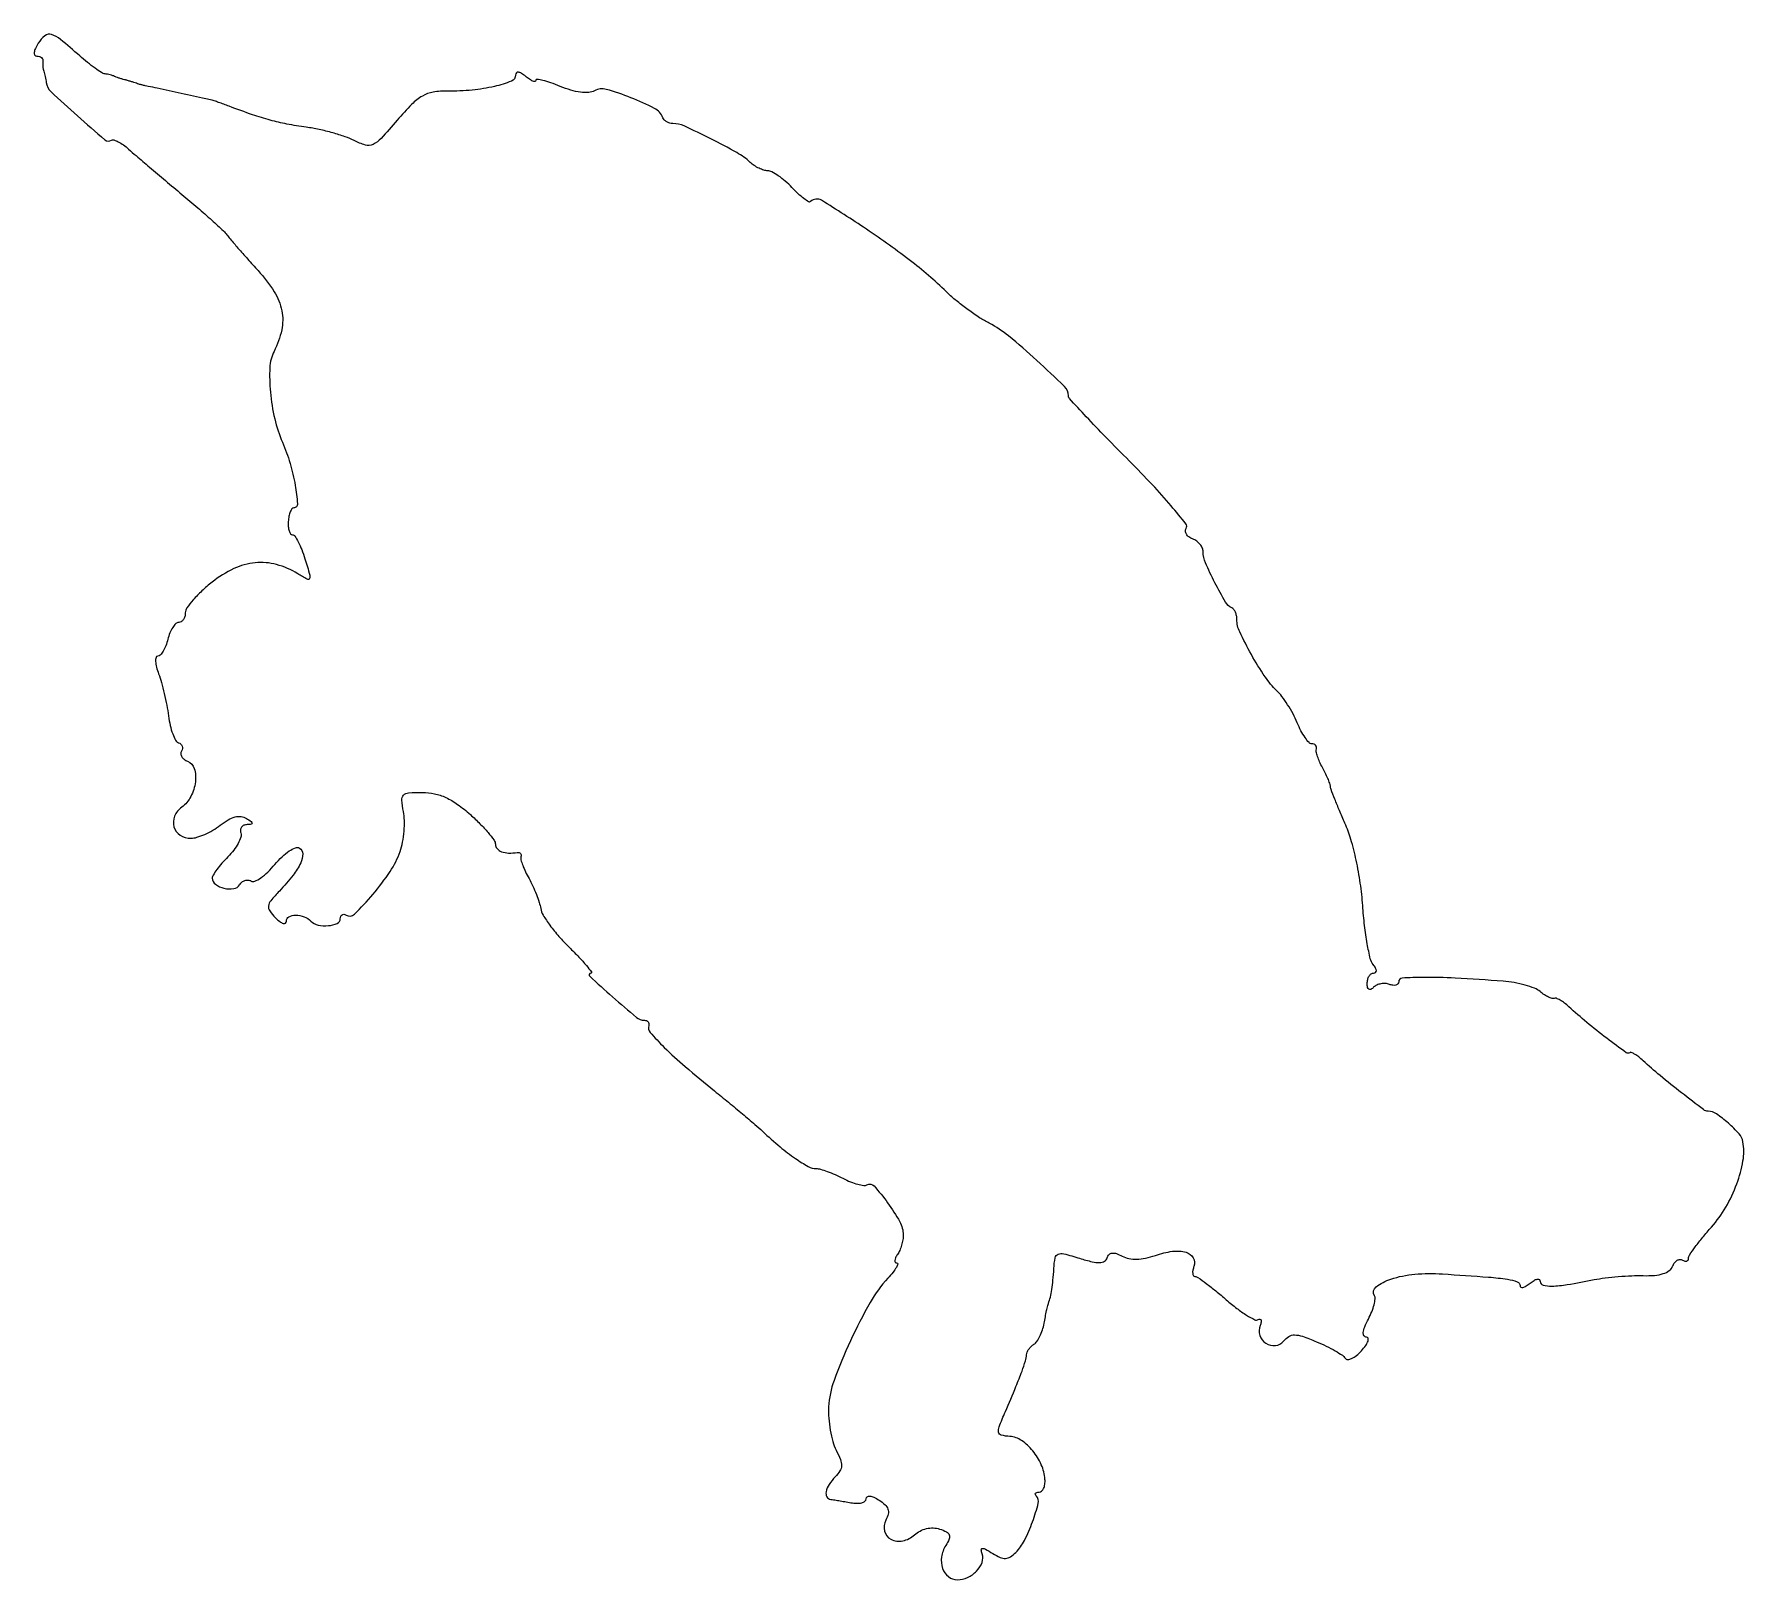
# Model space of a CAD drawing. Extents: x 1 to 254, y 0 to 229.
import ezdxf

# ---------------------------------------------------------------- set-up
doc = ezdxf.new("R2010")
doc.units = 0

msp = doc.modelspace()

# ---------------------------------------------------------------- linework, layer by layer
msp.add_lwpolyline([(1.191677, 227.935317, 0.030033), (0.758746, 227.139438, 0.083971), (0.589511, 226.529381, 0.181696), (0.687, 226.157555, 0.243368), (0.991526, 226, -0.074455), (1.36798, 225.94363, -0.101077), (1.668975, 225.779687, -0.119924), (1.847637, 225.535612, -0.138315), (1.881579, 225.25, 0.037629), (1.85372, 224.908429, 0.022329), (1.869449, 224.5, 0.02227), (1.921861, 224.091714, 0.035422), (2.006579, 223.75, -0.015075), (2.108881, 223.399109, -0.008042), (2.215214, 222.959756, -0.007999), (2.309486, 222.507198, -0.012344), (2.375, 222.112999, 0.16946), (3.089947, 220.72529, 0.008126), (6.987701, 217.144206, 0.005903), (11.076173, 213.594176, 0.324963), (12.035965, 213.522228, -0.217263), (12.413392, 213.569921, -0.042819), (13.06145, 213.305228, -0.038297), (13.822066, 212.838992, -0.027308), (14.598556, 212.20971, 0.006554), (15.691473, 211.246196, 0.001253), (17.703951, 209.52709, 0.001336), (20.063466, 207.532575, 0.001229), (22.5, 205.49429, -0.003935), (24.847936, 203.508423, -0.005313), (26.937961, 201.673323, -0.003674), (28.659442, 200.106137, -0.056586), (29.182421, 199.5, 0.026454), (29.64347, 198.895686, 0.002695), (30.818729, 197.528387, 0.003363), (32.2398, 195.915064, 0.002675), (33.794539, 194.192382, -0.043212), (36.196834, 191.053097, -0.092973), (37.326294, 188.236729, -0.103206), (37.298754, 185.397552, -0.062278), (36.172915, 182.212616, 0.104297), (35.542945, 179.809048, 0.035099), (35.621936, 176.166177, 0.034557), (36.262787, 172.218588, 0.044482), (37.414807, 168.72973, -0.030159), (38.547261, 165.603428, -0.0294), (39.306731, 162.336993, -0.025264), (39.635236, 159.592966, -0.434462), (39.081632, 159, 0.244525), (38.818851, 158.863314, 0.057096), (38.57406, 158.4125, 0.046236), (38.380472, 157.766075, 0.030856), (38.274953, 157, 0.036561), (38.273347, 156.233903, 0.057399), (38.394761, 155.5875, 0.078118), (38.61076, 155.1474, 0.244351), (38.894368, 155, -0.251232), (39.254436, 154.80689, -0.02614), (39.759828, 153.952137, -0.027508), (40.283848, 152.799534, -0.018482), (40.75924, 151.432807, -0.004457), (41.471138, 149.037305, -0.185752), (41.425025, 148.510821, -0.427786), (41.07843, 148.400691, -0.013848), (39.677021, 149.218967, 0.072395), (36.539121, 150.588957, 0.091125), (33.385463, 150.858817, 0.08608), (30.2056, 149.985189, 0.057562), (26.990341, 147.99235, 0.020176), (25.462445, 146.67855, 0.025794), (24.172163, 145.34437, 0.025282), (23.234111, 144.151895, 0.155227), (23, 143.415971, -0.067517), (22.926579, 142.874726, -0.084249), (22.711847, 142.415941, -0.099622), (22.393128, 142.10914, -0.142901), (22.019052, 142, 0.196992), (21.598489, 141.827615, 0.05533), (21.141941, 141.265625, 0.046776), (20.722843, 140.457085, 0.034719), (20.410644, 139.5, -0.030658), (20.106947, 138.542703, -0.042587), (19.712866, 137.734375, -0.049429), (19.292387, 137.166692, -0.211706), (18.916343, 137, 0.33815), (18.659534, 136.803897, 0.079188), (18.597021, 136.229655, 0.050978), (18.726201, 135.383401, 0.027501), (19.046556, 134.377549, -0.022596), (19.46211, 133.115701, -0.010791), (19.886974, 131.461258, -0.010673), (20.257175, 129.711022, -0.014941), (20.507437, 128.132339, 0.024732), (20.759724, 126.720217, 0.03305), (21.134816, 125.473831, 0.034796), (21.567703, 124.524843, 0.190122), (21.991863, 124.169379, -0.102866), (22.337124, 123.968584, -0.124582), (22.545337, 123.658378, -0.123958), (22.581495, 123.285215, -0.101221), (22.442849, 122.907527, 0.152993), (22.341953, 122.512295, 0.123178), (22.471672, 122.091177, 0.098055), (22.822237, 121.706794, 0.067474), (23.340851, 121.422697, -0.233696), (24.339072, 120.340894, -0.103624), (24.497548, 118.353499, -0.087853), (23.818572, 116.175502, -0.11601), (22.470354, 114.601981, 0.13585), (21.40878, 113.260326, 0.173551), (21.321698, 111.697197, 0.179262), (22.241162, 110.469409, 0.144304), (23.833757, 110, 0.074056), (24.73299, 110.133922, 0.030376), (25.892049, 110.565464, 0.02923), (27.101228, 111.188224, 0.033131), (28.177503, 111.924984, -0.033448), (29.353036, 112.728596, -0.069396), (30.37705, 113.154562, -0.092471), (31.272706, 113.218454, -0.113218), (32.062362, 112.940297, -0.013075), (32.77907, 112.460106, -0.21368), (32.922603, 112.216986, -0.410846), (32.79736, 112.058039, -0.028086), (32.166667, 112.015313, 0.097547), (31.68938, 111.915596, 0.132684), (31.344614, 111.645656, 0.136445), (31.188622, 111.24524, 0.105899), (31.24053, 110.778409, -0.161442), (31.241551, 110.151729, -0.044305), (30.845478, 109.233026, -0.039936), (30.183388, 108.212306, -0.032547), (29.323864, 107.232955, 0.016836), (28.434028, 106.281085, 0.021425), (27.682635, 105.342756, 0.020011), (27.130655, 104.522543, 0.138969), (27, 104.061534, 0.241333), (27.458649, 103.166635, 0.097707), (28.741912, 102.579995, 0.095128), (30.17863, 102.516307, 0.221477), (31.058247, 103.094246, -0.083282), (31.406944, 103.492014, -0.09278), (31.854354, 103.736337, -0.100571), (32.329589, 103.79091, -0.117395), (32.759939, 103.648366, 0.249377), (33.305188, 103.61299, 0.04668), (34.20509, 104.125005, 0.040173), (35.248118, 104.987404, 0.026948), (36.298453, 106.124563, -0.029512), (37.355523, 107.257313, -0.043336), (38.418973, 108.107337, -0.051677), (39.344103, 108.594202, -0.238037), (39.929415, 108.543624, -0.257066), (40.418735, 107.676962, -0.112046), (40.131022, 106.34289, -0.059422), (38.99662, 104.510278, -0.020656), (36.958221, 102.159232, 0.016883), (35.694538, 100.723754, 0.136429), (35.342544, 99.928912, 0.194363), (35.518011, 99.206365, 0.040829), (36.376482, 98.194947, 0.031873), (37.009028, 97.638285, 0.090364), (37.52895, 97.36912, 0.227652), (37.852365, 97.418067, 0.248142), (38, 97.69723, -0.276732), (38.383852, 98.337664, -0.123456), (39.374216, 98.585513, -0.091593), (40.622608, 98.354315, -0.105286), (41.637722, 97.695611, 0.145485), (42.695145, 97.122795, 0.072785), (44.226824, 97.027402, 0.083277), (45.546553, 97.36338, 0.297145), (46, 98.059017, -0.087343), (46.064203, 98.423743, -0.166207), (46.248895, 98.653122, -0.178708), (46.524368, 98.711784, -0.102787), (46.847302, 98.594372, 0.345883), (48.113609, 98.737346, 0.022047), (50.825576, 101.658525, 0.029581), (53.391883, 105.069296, 0.062699), (54.859212, 108.02598, 0.037554), (55.22804, 109.410454, 0.025234), (55.448186, 111.033357, 0.025456), (55.501824, 112.635368, 0.045021), (55.36015, 113.949252, -0.026764), (55.112107, 115.6613, -0.221291), (55.371284, 116.382041, -0.182049), (56.126333, 116.728214, -0.017433), (58.184582, 116.8, -0.054431), (59.960368, 116.60611, -0.054431), (61.652477, 116.033577, -0.046814), (63.384521, 115.022052, -0.026268), (65.289582, 113.498257, -0.015315), (66.710599, 112.153557, -0.020448), (67.910065, 110.843788, -0.018139), (68.803797, 109.702403, -0.158311), (69, 109.098257, 0.186182), (69.247908, 108.455567, 0.119637), (69.917072, 108.00134, 0.082834), (70.957405, 107.79811, 0.046091), (72.25, 107.881579, -0.102612), (72.519457, 107.86866, -0.154522), (72.71728, 107.744901, -0.150619), (72.810993, 107.526997, -0.096094), (72.787548, 107.25, 0.137084), (72.785995, 106.814506, 0.021278), (73.052736, 105.985937, 0.022361), (73.46297, 105.012161, 0.017795), (73.988651, 104, -0.019852), (74.553313, 102.901771, -0.015504), (75.080832, 101.668553, -0.015767), (75.500658, 100.487985, -0.036455), (75.721719, 99.573798, 0.096194), (76.087661, 98.590202, 0.021301), (77.093251, 97.090178, 0.021386), (78.425387, 95.42907, 0.019171), (79.942087, 93.823798, -0.008374), (81.391491, 92.354628, -0.015886), (82.499822, 91.116425, -0.013816), (83.258996, 90.159576, -0.606019), (83.171472, 89.976797, 0.6689), (83.002967, 89.525243, 0.006971), (86.377286, 86.475459, 0.006623), (89.947326, 83.420934, 0.175388), (91.110418, 83, -0.093276), (91.43073, 82.939721, -0.129946), (91.665248, 82.768561, -0.13776), (91.776029, 82.512334, -0.110837), (91.75, 82.212121, 0.261996), (91.960251, 81.201997, 0.017732), (94.045464, 78.977746, 0.018889), (97.13908, 76.127836, 0.00786), (101.515745, 72.508815, -0.003036), (103.582153, 70.833425, -0.002862), (105.66938, 69.099951, -0.002845), (107.501115, 67.543, -0.009939), (108.656611, 66.508815, 0.013149), (111.238839, 64.227363, 0.022589), (113.520613, 62.484922, 0.02462), (115.409433, 61.306586, 0.127824), (116.589084, 61, -0.071055), (117.220973, 60.909747, -0.016448), (118.244413, 60.574409, -0.016657), (119.40812, 60.105776, -0.015609), (120.563993, 59.551178, 0.022983), (121.689757, 59.031303, 0.030096), (122.762812, 58.667958, 0.030741), (123.659702, 58.481614, 0.176026), (124.127803, 58.578986, -0.36421), (125.168777, 58.426998, -0.024694), (127.191015, 55.915406, -0.029855), (128.9844, 53.11014, -0.123687), (129.503172, 51.183284, -0.045028), (129.449266, 50.44739, -0.030515), (129.262314, 49.627277, -0.030788), (128.98175, 48.850717, -0.052433), (128.643344, 48.25, 0.041178), (128.358597, 47.770071, 0.095319), (128.250077, 47.367188, 0.186214), (128.328618, 47.108867, 0.230829), (128.551869, 47, -0.485284), (128.690537, 46.823955, -0.072786), (128.495884, 46.339062, -0.038561), (127.995654, 45.61434, -0.017795), (127.242428, 44.75, 0.059399), (124.59464, 41.146883, 0.020853), (121.66228, 35.422179, 0.020198), (119.242656, 29.557391, 0.074457), (118.439421, 25.640464, 0.031896), (118.4563, 23.977236, 0.02438), (118.679005, 22.170864, 0.024906), (119.056202, 20.493701, 0.051936), (119.545929, 19.248833, -0.025063), (120.188592, 17.841836, -0.102267), (120.35093, 16.921115, -0.133769), (120.115267, 16.146297, -0.056103), (119.429798, 15.286941, 0.050398), (118.504529, 14.153647, 0.096402), (118.057668, 13.071972, 0.178336), (118.176623, 12.302654, 0.246219), (118.75, 11.92569, -0.0135), (119.174334, 11.872044, -0.00259), (119.940625, 11.750005, -0.002758), (120.833587, 11.597983, -0.002537), (121.75, 11.431964, 0.041489), (122.611874, 11.344303, 0.068074), (123.339062, 11.430148, 0.098513), (123.82581, 11.665177, 0.235348), (124, 12.014748, -0.247898), (124.158129, 12.314088, -0.177742), (124.532058, 12.408371, -0.083015), (125.142013, 12.239253, -0.030542), (125.929882, 11.811716, -0.046855), (126.807861, 11.141653, -0.125902), (127.231793, 10.487168, -0.14051), (127.264774, 9.756415, -0.064416), (126.923272, 8.856632, 0.185125), (126.718374, 7.229832, 0.216679), (127.673929, 6.01768, 0.171998), (129.437989, 5.776639, 0.133459), (131.177709, 6.660825, -0.064348), (132.003239, 7.23418, -0.062263), (132.956513, 7.586656, -0.063323), (133.951668, 7.689844, -0.071164), (134.900286, 7.531648, -0.038083), (135.931316, 7.115699, -0.19108), (136.340084, 6.662229, -0.192279), (136.32552, 6.05376, -0.038618), (135.814129, 5.073981, 0.102744), (135.193585, 3.392177, 0.119713), (135.345654, 1.699175, 0.142782), (136.209313, 0.467459, 0.170532), (137.540044, 0, 0.110685), (139.04648, 0.337616, 0.091483), (140.385153, 1.300202, 0.100977), (141.196101, 2.583219, 0.172723), (141.221548, 3.835355, -0.054487), (141.087849, 4.453876, -0.432545), (141.25888, 4.651868, -0.140239), (141.707062, 4.543699, -0.010691), (142.787087, 3.900893, 0.034736), (143.88627, 3.316291, 0.118038), (144.678601, 3.168531, 0.134247), (145.392572, 3.403168, 0.050649), (146.213221, 4.074467, 0.078594), (147.483886, 5.827909, 0.030226), (148.685666, 8.594547, 0.023852), (149.542232, 11.347366, 0.265852), (149.251679, 12.414988, -0.106227), (149.107771, 12.637668, -0.249637), (149.132131, 12.828153, -0.180349), (149.32387, 12.958616, -0.060223), (149.666214, 13, 0.189986), (150.036595, 13.146004, 0.098612), (150.331193, 13.555868, 0.074376), (150.506022, 14.168127, 0.050845), (150.526351, 14.892318, 0.084389), (149.987411, 17.076472, 0.068884), (148.731826, 19.134308, 0.073243), (147.064733, 20.653982, 0.130796), (145.323192, 21.256016, -0.040712), (144.054504, 21.453076, -0.297892), (143.652772, 21.878914, -0.137961), (143.730643, 22.679557, -0.008171), (144.660237, 24.957291, 0.002324), (146.229814, 28.678179, 0.009645), (147.123244, 30.94629, 0.01453), (147.637739, 32.463695, 0.064876), (147.794789, 33.388197, -0.094982), (147.884823, 33.776047, -0.049883), (148.130498, 34.207954, -0.047125), (148.481228, 34.615147, -0.053051), (148.889336, 34.931606, 0.105374), (149.32818, 35.351679, 0.036319), (149.770537, 36.115974, 0.03418), (150.149661, 37.054992, 0.033476), (150.400436, 38.04341, -0.003539), (150.586989, 39.020688, -0.004418), (150.774628, 39.925252, -0.003595), (150.944127, 40.681241, -0.033713), (151.04104, 41, 0.031929), (151.328043, 41.932039, 0.019928), (151.549551, 43.05337, 0.016109), (151.719666, 44.429854, 0.008368), (151.847686, 46.156399, -0.029786), (152.03644, 47.764674, -0.259239), (152.474874, 48.302769, -0.16016), (153.31445, 48.355034, -0.010583), (155.676061, 47.684583, 0.014892), (157.529975, 47.175484, 0.06489), (158.659353, 47.052324, 0.134151), (159.350875, 47.256941, 0.17543), (159.756731, 47.770194, -0.115334), (160.053897, 48.253362, -0.172314), (160.496389, 48.466272, -0.113506), (161.122669, 48.391482, -0.03664), (161.982, 48.009633, 0.073702), (162.971102, 47.655004, 0.05492), (164.127604, 47.553675, 0.047208), (165.444442, 47.708029, 0.03111), (166.913843, 48.11981, -0.050411), (169.439831, 48.723771, -0.103169), (171.462195, 48.578615, -0.192848), (172.530846, 47.75217, -0.228324), (172.635139, 46.491571, 0.041089), (172.46769, 45.918486, 0.074801), (172.441996, 45.432514, 0.119504), (172.554582, 45.108459, 0.247858), (172.781385, 44.980816, -0.146189), (173.223746, 44.835688, -0.007743), (174.44311, 43.959975, -0.01164), (175.871644, 42.847658, -0.008169), (177.429203, 41.532553, 0.016326), (178.993495, 40.254879, 0.024659), (180.441947, 39.2577, 0.021831), (181.65158, 38.581138, 0.260644), (182.167749, 38.603675, -0.152341), (182.425916, 38.66993, -0.314867), (182.582468, 38.548123, -0.130935), (182.595468, 38.215884, -0.036298), (182.443037, 37.712152, 0.174497), (182.412516, 36.251562, 0.167179), (183.317683, 35.075376, 0.177765), (184.707883, 34.747327, 0.191789), (185.926794, 35.411793, -0.081744), (186.722283, 36.10241, -0.144063), (187.555252, 36.32906, -0.08002), (188.712865, 36.118184, -0.013657), (190.809473, 35.311733, -0.014254), (192.264533, 34.656666, -0.017397), (193.58441, 33.958892, -0.016058), (194.642207, 33.305655, -0.106307), (195.073624, 32.863975, 0.268706), (195.434681, 32.674184, 0.09836), (196.016709, 32.814852, 0.064107), (196.735222, 33.266593, 0.036498), (197.478611, 33.976366, 0.028269), (198.106424, 34.75425, 0.068565), (198.450155, 35.405557, 0.162613), (198.460981, 35.817346, 0.329914), (198.214291, 36, -0.260356), (197.855353, 36.200494, -0.166838), (197.74786, 36.678146, -0.071232), (197.95913, 37.500414, -0.021218), (198.508125, 38.6783, 0.024153), (199.004934, 39.760758, 0.031221), (199.34827, 40.798318, 0.032352), (199.517761, 41.668051, 0.172006), (199.416956, 42.134368, -0.382794), (199.653473, 43.452086, -0.088131), (201.829462, 44.60218, -0.055556), (205.389572, 45.321667, -0.038495), (209.5, 45.368782, -0.001884), (216.343752, 44.894048, -0.019268), (219.166822, 44.57781, -0.050248), (220.592352, 44.213059, -0.314793), (221, 43.629735, 0.283642), (221.134289, 43.412057, 0.178684), (221.440625, 43.377718, 0.079821), (221.923572, 43.582651, 0.033039), (222.5, 44, -0.037473), (223.076409, 44.409604, -0.093093), (223.559375, 44.58988, -0.200652), (223.866315, 44.519808, -0.24215), (224, 44.259958, 0.339592), (224.426796, 43.704031, 0.073574), (225.71126, 43.556416, 0.03378), (228.011996, 43.787252, 0.00706), (232, 44.519749, -0.01829), (233.613221, 44.778756, -0.010344), (235.58332, 44.980267, -0.010316), (237.580823, 45.101488, -0.016671), (239.283641, 45.112797, 0.027046), (240.971294, 45.159018, 0.056799), (242.256685, 45.41281, 0.079434), (243.147182, 45.861738, 0.145746), (243.638426, 46.500136, -0.064363), (243.923444, 47.028171, -0.095188), (244.304766, 47.388778, -0.122215), (244.718963, 47.528092, -0.160048), (245.104785, 47.435239, 0.067731), (245.447536, 47.282867, 0.141202), (245.73726, 47.282139, 0.190482), (245.928027, 47.428517, 0.135542), (246.000782, 47.690983, -0.14931), (246.14993, 48.177622, -0.009953), (247.000488, 49.384967, -0.013654), (248.099903, 50.7988, -0.009757), (249.402937, 52.321672, 0.050265), (251.530288, 55.258909, 0.043227), (253.155305, 58.71082, 0.045363), (254.077626, 62.137651, 0.087305), (254.072191, 64.972312, 0.13849), (253.502373, 66.147972, 0.030916), (251.904824, 67.736092, 0.030559), (250.129336, 69.112714, 0.147489), (248.924724, 69.492697, -0.160455), (248.219055, 69.73511, -0.002818), (244.977951, 72.223279, -0.007854), (241.785026, 74.784597, -0.014096), (239.258951, 77, 0.020548), (238.61265, 77.552228, 0.031838), (238.008105, 77.967886, 0.033101), (237.508362, 78.223308, 0.282804), (237.270159, 78.188549, -0.344762), (236.769408, 78.172464, -0.003842), (233.875729, 80.325018, -0.011278), (230.908706, 82.67475, -0.013949), (228.258951, 85, 0.024483), (227.598297, 85.555562, 0.033495), (226.949727, 85.983533, 0.035408), (226.392215, 86.249777, 0.202479), (226.071429, 86.241816, -0.182668), (225.755115, 86.221856, -0.037874), (225.227232, 86.429065, -0.035185), (224.616189, 86.779006, -0.026884), (224, 87.241816, 0.080273), (223.154265, 87.746187, 0.025799), (221.765625, 88.215566, 0.024984), (220.141385, 88.586313, 0.025533), (218.5, 88.789899, 0.004448), (211.370682, 89.242879, 0.014949), (206.695936, 89.358185, 0.013745), (203.513368, 89.254007, 0.396686), (203, 88.708759, -0.177075), (202.887705, 88.401617, -0.14893), (202.59517, 88.212424, -0.103386), (202.149456, 88.18012, -0.058245), (201.621855, 88.314866, 0.075562), (201.023688, 88.445848, 0.061442), (200.367954, 88.407776, 0.062799), (199.756354, 88.214451, 0.088683), (199.288522, 87.888522, -0.06777), (198.883028, 87.580222, -0.271118), (198.583333, 87.58465, -0.213582), (198.38908, 87.865162, -0.04624), (198.333333, 88.466667, -0.060445), (198.404478, 89.053027, -0.079143), (198.614093, 89.549583, -0.097203), (198.924572, 89.882061, -0.15774), (199.289111, 90, 0.164768), (199.586913, 90.100875, 0.24779), (199.699236, 90.344631, 0.12104), (199.579475, 90.738885, 0.03757), (199.221547, 91.25, -0.115562), (198.793482, 92.122927, -0.012534), (198.343153, 94.335938, -0.014837), (197.946019, 97.036471, -0.011451), (197.668305, 100, 0.018441), (197.308592, 103.335978, 0.017033), (196.697343, 106.72673, 0.01779), (195.913427, 109.822684, 0.033893), (195.030067, 112.232688, -0.004611), (194.218137, 114.101438, -0.006299), (193.523581, 115.800547, -0.004259), (192.972679, 117.233921, -0.07038), (192.862251, 117.732688, 0.067494), (192.772199, 118.150796, 0.013524), (192.493056, 118.862102, 0.014066), (192.119699, 119.678025, 0.012716), (191.688936, 120.5, -0.022041), (191.278156, 121.320702, -0.025818), (190.964694, 122.132812, -0.026085), (190.774355, 122.835337, -0.122727), (190.787548, 123.25, 0.11707), (190.799828, 123.535688, 0.134857), (190.67948, 123.779687, 0.123226), (190.44055, 123.942891, 0.088744), (190.12132, 124, -0.211621), (189.703217, 124.185255, -0.032193), (189.121051, 124.916682, -0.031354), (188.509225, 125.92542, -0.022458), (187.950038, 127.120618, 0.024362), (187.329079, 128.43479, 0.018844), (186.531328, 129.803186, 0.0192), (185.687535, 131.026314, 0.042705), (184.935529, 131.870618, -0.055532), (183.180174, 133.946003, -0.019927), (181.149139, 137.249424, -0.017128), (179.415044, 140.603607, -0.11118), (179, 142.447083, 0.050012), (178.94435, 143.002063, 0.052899), (178.779687, 143.524039, 0.058954), (178.5374, 143.938459, 0.127115), (178.25, 144.166667, -0.157786), (177.30826, 145.011512, -0.013428), (175.73102, 147.900459, -0.016012), (174.334612, 150.86002, -0.102567), (174, 152.474051, 0.105214), (173.883743, 153.020411, 0.066632), (173.540757, 153.576859, 0.062522), (173.034332, 154.058642, 0.067396), (172.436618, 154.385948, -0.066832), (171.88371, 154.687911, -0.097478), (171.509172, 155.095541, -0.123009), (171.369316, 155.541354, -0.154403), (171.474743, 155.959133, 0.316687), (171.434639, 156.62879, 0.006865), (169.244608, 159.298918, 0.013137), (166.459533, 162.430255, 0.008166), (163.038125, 165.961912, -0.003293), (159.573594, 169.469036, -0.005207), (156.654949, 172.525796, -0.001526), (154.165409, 175.204455, -0.188633), (154, 175.627295, 0.202353), (153.424916, 176.990099, 0.007628), (149.314831, 180.872446, 0.01374), (145.132429, 184.497833, 0.053279), (142.267427, 186.375882, -0.024674), (140.825962, 187.207194, -0.013849), (139.156991, 188.349376, -0.013794), (137.531282, 189.59925, -0.021839), (136.218069, 190.766668, 0.027686), (130.801686, 195.469548, 0.01773), (124.039949, 200.339726, 0.008796), (117.384992, 204.616087, 0.347827), (115.760224, 204.42689, -0.344934), (115.474673, 204.392143, -0.025314), (114.775481, 204.864185, -0.026778), (113.925454, 205.577244, -0.016269), (112.996296, 206.503943, 0.024441), (112.006495, 207.459382, 0.028135), (110.971755, 208.266783, 0.028985), (110.03137, 208.841271, 0.12323), (109.397115, 209, -0.076391), (108.820143, 209.088668, -0.035757), (108.115582, 209.367188, -0.034365), (107.403718, 209.771606, -0.040692), (106.795748, 210.25, 0.058994), (104.820292, 211.690855, 0.011793), (100.961719, 213.742712, 0.009171), (96.994853, 215.643346, 0.108131), (95.333333, 216.002778, -0.068878), (94.862412, 216.066817, -0.063171), (94.411458, 216.256878, -0.067007), (94.047654, 216.538563, -0.10359), (93.833333, 216.871699, 0.183554), (92.610222, 218.2431, 0.025933), (89.105341, 219.840212, 0.025403), (85.459311, 221.068406, 0.198635), (83.717637, 220.861857, -0.113461), (82.858611, 220.610883, -0.046669), (81.638939, 220.653557, -0.039588), (80.186962, 220.959059, -0.027323), (78.60304, 221.521394, 0.014154), (77.220852, 222.053478, 0.025593), (76.058393, 222.39783, 0.026276), (75.1921, 222.5593, 0.453346), (75, 222.390975, -0.39688), (74.872838, 222.256007, -0.111768), (74.559375, 222.307582, -0.053035), (74.076265, 222.566294, -0.02378), (73.5, 223, 0.032226), (72.878464, 223.451549, 0.107933), (72.407938, 223.622681, 0.246621), (72.122321, 223.518489, 0.186469), (72, 223.2019, -0.30892), (71.377693, 222.29079, -0.035086), (68.86705, 221.508173, -0.034641), (65.564489, 220.9658, -0.026836), (61.921599, 220.820518, 0.04476), (59.770513, 220.657454, 0.090115), (58.174625, 220.084175, 0.06799), (56.611348, 218.869946, 0.01719), (54.435584, 216.488347, -0.009469), (52.047867, 213.792306, -0.09679), (50.851647, 212.912672, -0.180282), (49.720182, 212.817014, -0.05126), (48.050408, 213.473933, 0.035974), (46.723851, 214.043151, 0.015189), (44.872537, 214.622007, 0.014936), (42.849232, 215.123149, 0.01887), (40.951043, 215.459143, -0.012467), (38.061847, 215.932488, -0.019486), (35.60634, 216.497826, -0.017058), (32.981468, 217.307977, -0.007129), (29.5, 218.569898, 0.002313), (28.697592, 218.86952, 0.002786), (27.940625, 219.143411, 0.002378), (27.300869, 219.367448, 0.018741), (27, 219.458744, 0.010704), (26.030832, 219.69153, 0.000406), (22.396426, 220.479507, 0.000551), (18.848226, 221.241685, 0.006889), (17.5, 221.51037, -0.01108), (17.062367, 221.601405, -0.007757), (16.573438, 221.722488, -0.007831), (16.108408, 221.853164, -0.016142), (15.75, 221.972686, 0.010401), (15.391695, 222.096761, 0.004972), (14.926563, 222.241976, 0.004927), (14.437636, 222.384062, 0.006996), (14, 222.5, -0.010232), (13.580476, 222.614051, -0.008962), (13.146875, 222.75, -0.009044), (12.759641, 222.886909, -0.026436), (12.5, 223, 0.036491), (12.245641, 223.104764, 0.01423), (11.88105, 223.213281, 0.013997), (11.478184, 223.308818, 0.016898), (11.095064, 223.375, -0.10679), (10.588743, 223.559842, -0.013582), (9.618589, 224.209376, -0.015411), (8.497294, 225.058176, -0.012263), (7.339527, 226.039896, 0.009315), (4.489979, 228.485172, 0.09819), (3.14614, 229.210289, 0.246436), (2.17183, 229.02878, 0.086495)], format="xyb", close=True)

doc.saveas('drawing.dxf')
